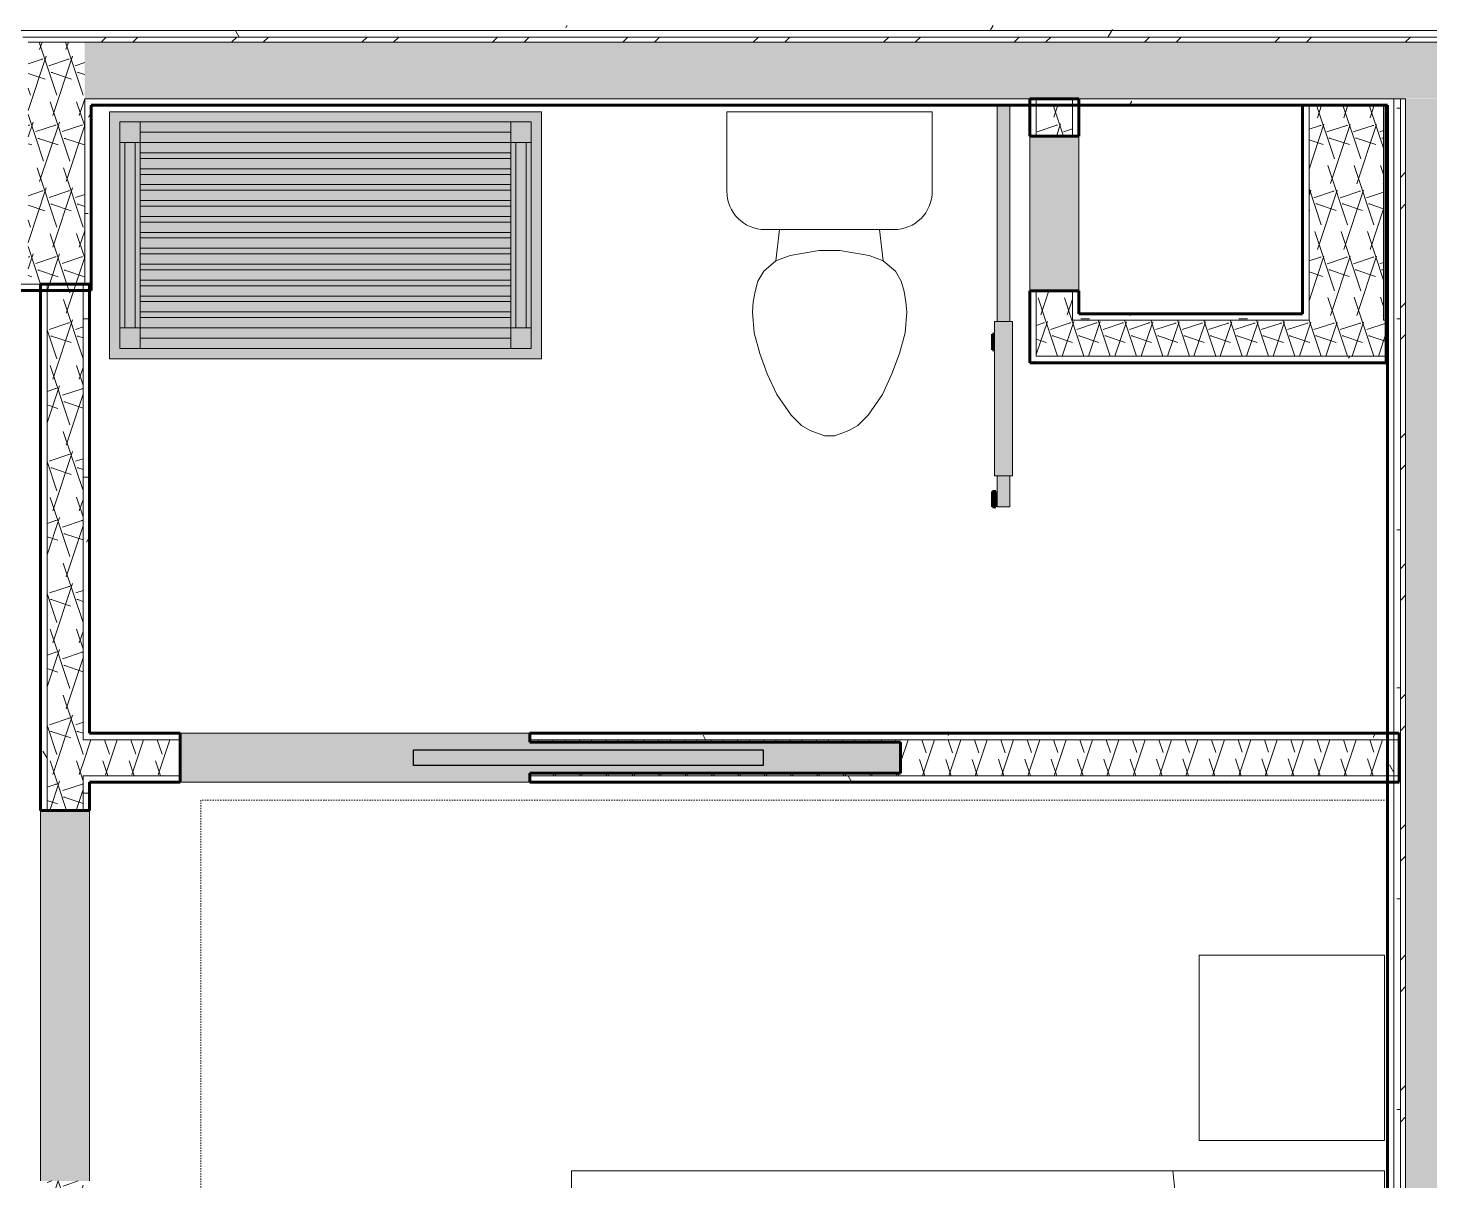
# Model space of a CAD drawing. Header units: inches. Extents: x -4169 to -1846, y 9706 to 12377.
# Drawn here: x -3071.9 to -2935.7, y 10268.9 to 10380.9 of the extents above; entities that cross this region are included whole.
import ezdxf

# ---------------------------------------------------------------- set-up
doc = ezdxf.new("R2010")
doc.units = ezdxf.units.IN
doc.header["$MEASUREMENT"] = 0
doc.linetypes.add('Dash', pattern=[0.25, 0.125, -0.125])
for name, color, linetype, lineweight in [('0-1', 7, 'Continuous', 5), ('0-2', 10, 'Continuous', 18), ('A-DOOR-2', 50, 'Continuous', 30), ('A-DOOR-3', 135, 'Continuous', 18), ('A-DOOR-4', 10, 'Continuous', 18), ('A-DOOR-5', 250, 'Continuous', 60), ('A-WALL', 113, 'Continuous', 18), ('A-WALL-1', 8, 'Continuous', 5), ('A-WALL-3', 252, 'Continuous', 18), ('A-WALL-4', 250, 'Continuous', 60), ('A-WALL-5', 10, 'Continuous', 18), ('A-WALL-PATT-1', 7, 'Continuous', 9), ('A-WALL-PATT-2', 253, 'Continuous', 9), ('A-WALL-PATT-4', 111, 'Continuous', 9), ('I-FURN-1', 7, 'Continuous', 9), ('I-FURN-HDLN-1', 7, 'Dash', 9), ('I-WALL-3', 2, 'Continuous', 60), ('P-SANR-FIXT-2', 7, 'Continuous', 9), ('Q-CASE-1', 253, 'Continuous', 9), ('Q-CASE-2', 7, 'Continuous', 9)]:
    doc.layers.add(name, color=color, linetype=linetype, lineweight=lineweight)
pattern_1 = [(0, (0, 0), (20.48, 5.12), [0.845, -14.515, 0.845, -14.515, -81.92]), (0, (0, 0), (20.48, 5.12), [-30.72, 0.845, -29.875, 0.845, -14.515, -35.84]), (0, (0, 0), (20.48, 5.12), [-76.8, 0.845, -9.395, 0.845, -24.755]), (120, (7.68, 2.56), (-14.67405, 15.1762003), [0.845, -14.515, 0.845, -14.515, -81.92]), (120, (7.68, 2.56), (-14.67405, 15.1762003), [-30.72, 0.845, -29.875, 0.845, -14.515, -35.84]), (120, (7.68, 2.56), (-14.67405, 15.1762003), [-76.8, 0.845, -9.395, 0.845, -24.755]), (240, (10.24, 12.8), (-5.80595, -20.2962003), [0.845, -14.515, 0.845, -14.515, -81.92]), (240, (10.24, 12.8), (-5.80595, -20.2962003), [-30.72, 0.845, -29.875, 0.845, -14.515, -35.84]), (240, (10.24, 12.8), (-5.80595, -20.2962003), [-76.8, 0.845, -9.395, 0.845, -24.755])]
pattern_2 = [(161.57, (0.32, 0.32), (-2.560496185, -0.000537386), [0, -18.214, 2.022, 0]), (18.43, (-0.32, 0.32), (-2.560496185, 0.000537386), [0, -18.214, 2.022, 0]), (108.43, (0.32, 0.32), (1.27922091, -6.400876726), [6.07, -14.166]), (71.57, (-0.32, 0.32), (1.27922091, 6.400876726), [6.07, -14.166])]
pattern_3 = [(45, (0, 0), (-6.335677, 6.335677), []), (45, (0, 9.6), (-6.335677, 6.335677), [])]

# ---------------------------------------------------------------- blocks, each defined once
blk = doc.blocks.new('POCKET - FLUSH - 2-10 x 6-8-2636667-ENLARGED RCP - 1ST FLOOR PLAN')
at = {"layer": 'A-DOOR-2'}
for p, q in [((-39.67, -0.75), (-39.67, 0.75)), ((-39.67, 0.75), (-5.67, 0.75)), ((-5.67, 0.75), (-5.67, -0.75)), ((-5.67, -0.75), (-39.67, -0.75))]:
    blk.add_line(p, q, dxfattribs=at)
blk = doc.blocks.new('Toilet-Domestic-3D - Toilet-Domestic-3D-1352612-ENLARGED RCP - 1ST FLOOR PLAN')
at = {"layer": 'P-SANR-FIXT-2'}
for p, q in [((-9.98, 19.48), (9.98, 19.48)), ((-9.98, 11.75), (-9.98, 19.48)), ((9.98, 19.48), (9.98, 11.75)), ((6.25, 8.02), (-6.25, 8.02)), ((-4.86, 8.02), (-5.21, 5)), ((4.86, 8.02), (5.21, 5)), ((-3.84, 5.5), (-5.21, 5)), ((-1, 6), (-3.84, 5.5)), ((1, 6), (-1, 6)), ((3.84, 5.5), (1, 6)), ((5.21, 5), (3.84, 5.5)), ((-5.21, 5), (-6.4, 4)), ((6.4, 4), (5.21, 5)), ((-6.97, 3), (-7.24, 2)), ((-6.4, 4), (-6.97, 3)), ((6.97, 3), (6.4, 4)), ((7.24, 2), (6.97, 3)), ((-7.24, 2), (-7.41, 1)), ((7.41, 1), (7.24, 2)), ((-7.41, 1), (-7.5, 0)), ((-7.5, 0), (-7.33, -1.99)), ((7.33, -1.99), (7.5, 0)), ((7.5, 0), (7.41, 1)), ((-7.33, -1.99), (-6.79, -4)), ((6.79, -4), (7.33, -1.99)), ((-6.79, -4), (-6.06, -6)), ((6.06, -6), (6.79, -4)), ((-6.06, -6), (-5.13, -8)), ((5.13, -8), (6.06, -6)), ((-5.13, -8), (-3.74, -10)), ((3.74, -10), (5.13, -8)), ((-3.74, -10), (-2.74, -11)), ((2.74, -11), (3.74, -10)), ((-2.74, -11), (-1.87, -11.5)), ((-1.87, -11.5), (-0.5, -12)), ((-0.5, -12), (0.5, -12)), ((0.5, -12), (1.87, -11.5)), ((1.87, -11.5), (2.74, -11))]:
    blk.add_line(p, q, dxfattribs=at)
for centre, start, end in [((-6.25, 11.75), 180, 270), ((6.25, 11.75), 270, 360)]:
    blk.add_arc(centre, 3.73, start, end, dxfattribs=at)
blk = doc.blocks.new('Bed-Standard - Queen 60_ x 79_-1242961-ENLARGED RCP - 1ST FLOOR PLAN')
at = {"layer": 'I-FURN-1'}
for p, q in [((40.69, 37.7), (-19.31, 37.7)), ((-19.31, 37.7), (-19.31, -41.3)), ((40.69, 23.7), (-19.31, 17.13)), ((-19.31, -41.3), (40.69, -41.3))]:
    blk.add_line(p, q, dxfattribs=at)
at = {"layer": 'I-FURN-HDLN-1'}
for p, q in [((-55.31, 37.7), (-55.31, -77.3)), ((-55.31, -77.3), (64.69, -77.3))]:
    blk.add_line(p, q, dxfattribs=at)
blk = doc.blocks.new('Table-Night Stand - 18_ x 18_ x 24_-1352623-ENLARGED RCP - 1ST FLOOR PLAN')
at = {"layer": 'I-FURN-1'}
for p, q in [((18.15, 18), (0.15, 18)), ((0.15, 18), (0.15, 0)), ((18.15, 0), (18.15, 18)), ((0.15, 0), (18.15, 0))]:
    blk.add_line(p, q, dxfattribs=at)
blk = doc.blocks.new('BARN - FLUSH - WIDTH 1-V20-ENLARGED RCP - 1ST FLOOR PLAN')
at = {"layer": 'A-DOOR-3'}
for points in [[(-28.5, 6), (-28.5, 5.67), (-27, 5.67), (-27, 6), (-27.42, 6)], [(-25.5, 5.82), (-25.5, 4.07), (-10.5, 4.07), (-10.5, 5.82), (-13.23, 5.82)], [(-13.23, 6), (-13.23, 5.82), (-11.73, 5.82), (-11.73, 6), (-13.23, 6)]]:
    blk.add_hatch(color=256, dxfattribs=at).paths.add_polyline_path(points, flags=0)
h = blk.add_hatch(color=256, dxfattribs=at)
h.paths.add_polyline_path([(-28.5, 4.95), (-25.5, 4.95), (-25.5, 5.57), (-28.5, 5.55), (-28.5, 5.11)], flags=0)
h.paths.add_polyline_path([(-10.5, 5.57), (-10.5, 4.95), (10.5, 4.95), (10.5, 5.57), (-10.31, 5.57)], flags=0)
h = blk.add_hatch(color=256, dxfattribs=at)
h.paths.add_polyline_path([(-28.5, 4.79), (-28.5, 4.32), (-25.5, 4.34), (-25.5, 4.95), (-28.5, 4.95)], flags=0)
h.paths.add_polyline_path([(-10.5, 4.32), (10.5, 4.34), (10.5, 4.95), (-10.5, 4.95), (-10.5, 4.33)], flags=0)
at = {"layer": 'A-DOOR-4'}
for p, q in [((-28.5, 5.57), (-25.5, 5.57)), ((-28.5, 5.57), (-28.5, 4.95)), ((-25.5, 4.07), (-25.5, 5.82)), ((-25.5, 5.82), (-10.5, 5.82)), ((-10.5, 5.82), (-10.5, 4.07)), ((-10.5, 5.57), (10.5, 5.57)), ((10.5, 4.95), (10.5, 5.57)), ((-28.5, 4.95), (-28.5, 4.32)), ((-25.5, 4.32), (-28.5, 4.32)), ((10.5, 4.32), (-10.5, 4.32)), ((10.5, 4.32), (10.5, 4.95)), ((-10.5, 4.07), (-25.5, 4.07))]:
    blk.add_line(p, q, dxfattribs=at)
at = {"layer": 'A-DOOR-5'}
for p, q in [((-28.5, 6), (-28.5, 5.67)), ((-27, 6), (-28.5, 6)), ((-28.5, 5.67), (-27, 5.67)), ((-27, 5.67), (-27, 6)), ((-13.23, 6), (-13.23, 5.82)), ((-11.73, 6), (-13.23, 6)), ((-11.73, 5.82), (-11.73, 6))]:
    blk.add_line(p, q, dxfattribs=at)
blk = doc.blocks.new('Bath Vanity - Bath Vanity 42_-2551081-ENLARGED RCP - 1ST FLOOR PLAN')
at = {"layer": 'Q-CASE-1'}
h = blk.add_hatch(color=256, dxfattribs=at)
h.paths.add_polyline_path([(21.74, -24), (21.74, 0), (-20.26, 0), (-20.26, -24), (17.7, -24)], flags=0)
h.paths.add_polyline_path([(-15.76, -23), (-19.26, -23), (-19.26, -1), (20.74, -1), (20.74, -23), (-15.28, -23)], flags=0)
h.paths.add_polyline_path([(-17.26, -22), (18.74, -22), (18.74, -21), (-17.26, -21), (-17.26, -21.94)], flags=0)
h.paths.add_polyline_path([(-17.26, -20), (18.74, -20), (18.74, -19.45), (-17.26, -19.45)], flags=0)
h.paths.add_polyline_path([(-15.28, -18.45), (18.74, -18.45), (18.74, -17.91), (-17.26, -17.91), (-17.26, -18.45)], flags=0)
h.paths.add_polyline_path([(-17.26, -16.91), (18.74, -16.91), (18.74, -16.36), (-17.26, -16.36)], flags=0)
h.paths.add_polyline_path([(18.74, -15.36), (18.74, -14.82), (-17.26, -14.82), (-17.26, -15.36), (18.48, -15.36)], flags=0)
h.paths.add_polyline_path([(-17.26, -13.82), (18.74, -13.82), (18.74, -13.27), (-17.26, -13.27)], flags=0)
h.paths.add_polyline_path([(-17.26, -12.27), (18.74, -12.27), (18.74, -11.73), (-17.26, -11.73)], flags=0)
h.paths.add_polyline_path([(18.48, -10.73), (18.74, -10.73), (18.74, -10.18), (-17.26, -10.18), (-17.26, -10.73), (-15.28, -10.73)], flags=0)
h.paths.add_polyline_path([(-15.28, -9.18), (18.74, -9.18), (18.74, -8.64), (-17.26, -8.64), (-17.26, -9.18)], flags=0)
h.paths.add_polyline_path([(-17.26, -7.64), (18.74, -7.64), (18.74, -7.09), (-17.26, -7.09)], flags=0)
h.paths.add_polyline_path([(-17.26, -6.09), (18.74, -6.09), (18.74, -5.55), (-17.26, -5.55)], flags=0)
h.paths.add_polyline_path([(-15.28, -4.55), (18.74, -4.55), (18.74, -4), (-17.26, -4), (-17.26, -4.55)], flags=0)
h.paths.add_polyline_path([(18.74, -3), (18.74, -2), (-17.26, -2), (-17.26, -3), (18.48, -3)], flags=0)
h = blk.add_hatch(color=256, dxfattribs=at)
h.paths.add_polyline_path([(-19.26, -23), (-17.26, -23), (-17.26, -21), (-19.26, -21), (-19.26, -22)], flags=0)
h.paths.add_polyline_path([(20.74, -23), (20.74, -21), (18.74, -21), (18.74, -23)], flags=0)
h.paths.add_polyline_path([(-17.26, -3), (-17.26, -1), (-19.26, -1), (-19.26, -3), (-17.76, -3)], flags=0)
h.paths.add_polyline_path([(18.74, -3), (20.74, -3), (20.74, -1), (18.74, -1)], flags=0)
for points in [[(-15.28, -2), (18.74, -2), (18.74, -1), (-17.26, -1), (-17.26, -2)], [(-18.76, -21), (-18.76, -3), (-19.26, -3.01), (-19.26, -21)], [(-18.76, -21), (-17.76, -21), (-17.76, -3), (-18.76, -3.01), (-18.76, -20.47)], [(-17.26, -21), (-17.26, -3), (-17.76, -3.01), (-17.76, -21)], [(18.48, -4), (18.74, -4), (18.74, -3), (-17.26, -3.01), (-17.26, -4), (-15.28, -4)], [(18.74, -21), (19.24, -21), (19.24, -3), (18.74, -3.01), (18.74, -20)], [(19.24, -21), (20.24, -21), (20.24, -3), (19.24, -3.01), (19.24, -20)], [(20.24, -21), (20.74, -21), (20.74, -3), (20.24, -3.01), (20.24, -20)], [(18.48, -5.55), (18.74, -5.55), (18.74, -4.55), (-17.26, -4.55), (-17.26, -5.55), (-15.28, -5.55)], [(18.74, -7.09), (18.74, -6.09), (-17.26, -6.09), (-17.26, -7.09), (18.48, -7.09)], [(11.44, -8.64), (18.74, -8.64), (18.74, -7.64), (-17.26, -7.64), (-17.26, -8.64), (-15.28, -8.64)], [(18.74, -10.18), (18.74, -9.18), (-17.26, -9.18), (-17.26, -10.18), (18.48, -10.18)], [(18.74, -11.73), (18.74, -10.73), (-17.26, -10.73), (-17.26, -11.73), (18.48, -11.73)], [(18.74, -13.27), (18.74, -12.27), (-17.26, -12.27), (-17.26, -13.27), (18.48, -13.27)], [(18.74, -14.82), (18.74, -13.82), (-17.26, -13.82), (-17.26, -14.82), (18.48, -14.82)], [(18.74, -16.36), (18.74, -15.36), (-17.26, -15.36), (-17.26, -16.36), (18.48, -16.36)], [(18.74, -17.91), (18.74, -16.91), (-17.26, -16.91), (-17.26, -17.91), (18.48, -17.91)], [(18.74, -19.45), (18.74, -18.45), (-17.26, -18.45), (-17.26, -19.45), (18.48, -19.45)], [(18.74, -21), (18.74, -20), (-17.26, -20), (-17.26, -21), (18.48, -21)], [(14.1, -23), (18.74, -23), (18.74, -22), (-17.26, -22), (-17.26, -23), (-15.28, -23)]]:
    blk.add_hatch(color=256, dxfattribs=at).paths.add_polyline_path(points, flags=0)
at = {"layer": 'Q-CASE-2'}
for p, q in [((-20.26, 0), (21.74, 0)), ((-20.26, -24), (-20.26, 0)), ((-19.26, -3), (-19.26, -1)), ((-19.26, -1), (-17.26, -1)), ((18.74, -1), (-17.26, -1)), ((-17.26, -1), (-17.26, -3)), ((18.74, -3), (18.74, -1)), ((18.74, -1), (20.74, -1)), ((20.74, -1), (20.74, -3)), ((21.74, 0), (21.74, -24)), ((18.74, -2), (-17.26, -2)), ((-19.26, -3), (-19.26, -21)), ((-17.26, -3), (-19.26, -3)), ((-18.76, -3), (-18.76, -21)), ((-17.76, -3), (-17.76, -21)), ((18.74, -3), (-17.26, -3)), ((-17.26, -3), (-17.26, -21)), ((-17.26, -4), (18.74, -4)), ((18.74, -3), (18.74, -21)), ((20.74, -3), (18.74, -3)), ((19.24, -3), (19.24, -21)), ((20.24, -3), (20.24, -21)), ((20.74, -3), (20.74, -21)), ((18.74, -4.55), (-17.26, -4.55)), ((-17.26, -5.55), (18.74, -5.55)), ((18.74, -6.09), (-17.26, -6.09)), ((-17.26, -7.09), (18.74, -7.09)), ((18.74, -7.64), (-17.26, -7.64)), ((-17.26, -8.64), (18.74, -8.64)), ((18.74, -9.18), (-17.26, -9.18)), ((-17.26, -10.18), (18.74, -10.18)), ((18.74, -10.73), (-17.26, -10.73)), ((-17.26, -11.73), (18.74, -11.73)), ((18.74, -12.27), (-17.26, -12.27)), ((-17.26, -13.27), (18.74, -13.27)), ((18.74, -13.82), (-17.26, -13.82)), ((-17.26, -14.82), (18.74, -14.82)), ((18.74, -15.36), (-17.26, -15.36)), ((-17.26, -16.36), (18.74, -16.36)), ((18.74, -16.91), (-17.26, -16.91)), ((-17.26, -17.91), (18.74, -17.91)), ((18.74, -18.45), (-17.26, -18.45)), ((-17.26, -19.45), (18.74, -19.45)), ((18.74, -20), (-17.26, -20)), ((-19.26, -23), (-19.26, -21)), ((-19.26, -21), (-17.26, -21)), ((-17.26, -21), (18.74, -21)), ((-17.26, -21), (-17.26, -23)), ((18.74, -23), (18.74, -21)), ((18.74, -21), (20.74, -21)), ((20.74, -21), (20.74, -23)), ((-17.26, -23), (-19.26, -23)), ((18.74, -22), (-17.26, -22)), ((18.74, -23), (-17.26, -23)), ((20.74, -23), (18.74, -23)), ((21.74, -24), (-20.26, -24))]:
    blk.add_line(p, q, dxfattribs=at)
blk = doc.blocks.new('CTR - 1st Phase - Unit Layouts_rvt-1-ENLARGED RCP - 1ST FLOOR PLAN')
at = {"layer": 'A-WALL-1'}
for points in [[(-2970.4, 10355.4), (-2969.77, 10355.4), (-2969.77, 10370.4), (-2974.52, 10370.4), (-2974.52, 10355.4), (-2973.9, 10355.4)], [(-3023.1, 10307.65), (-3023.1, 10308.53), (-2987.1, 10308.53), (-2987.1, 10311.53), (-3023.1, 10311.53), (-3023.1, 10312.4), (-3057.1, 10312.4), (-3057.1, 10307.65)], [(-3070.65, 10268.91), (-3065.9, 10268.91), (-3065.9, 10304.91), (-3070.65, 10304.91), (-3070.65, 10269.24)]]:
    blk.add_hatch(color=256, dxfattribs=at).paths.add_polyline_path(points, flags=0)
at = {"layer": 'A-WALL-3'}
blk.add_hatch(color=256, dxfattribs=at).paths.add_polyline_path([(-2940.15, 10352.53), (-2939.9, 10352.53), (-2939.9, 10373.41), (-2940.15, 10373.41), (-2940.15, 10353.15)], flags=0)
at = {"layer": 'A-WALL-PATT-1'}
h = blk.add_hatch(dxfattribs=at)
h.set_pattern_fill('FP_1', color=256, style=0, pattern_type=2)
h.set_pattern_definition(pattern_1)
h.paths.add_polyline_path([(-3070.03, 10265.57), (-3070.03, 10268.91), (-3070.65, 10268.91), (-3070.65, 10265.57)], flags=0)
h.paths.add_polyline_path([(-3070.65, 10304.91), (-3070.03, 10304.91), (-3070.03, 10356.04), (-3070.65, 10356.04), (-3070.65, 10309.45)], flags=0)
h = blk.add_hatch(dxfattribs=at)
h.set_pattern_fill('FP_1', color=256, style=0, pattern_type=2)
h.set_pattern_definition(pattern_1)
h.paths.add_polyline_path([(-3066.53, 10265.57), (-3065.9, 10265.57), (-3065.9, 10268.91), (-3066.53, 10268.91)], flags=0)
h.paths.add_polyline_path([(-3066.53, 10304.91), (-3065.9, 10304.91), (-3065.9, 10308.28), (-3066.53, 10308.28), (-3066.53, 10307.65)], flags=0)
h.paths.add_polyline_path([(-3065.9, 10311.78), (-3065.9, 10356.04), (-3066.53, 10356.04), (-3066.53, 10311.78)], flags=0)
h = blk.add_hatch(dxfattribs=at)
h.set_pattern_fill('FP_1', color=256, style=0, pattern_type=2)
h.set_pattern_definition(pattern_1)
h.paths.add_polyline_path([(-2947.4, 10352.53), (-2947.4, 10353.15), (-2970.4, 10353.15), (-2970.4, 10352.53), (-2957.69, 10352.53)], flags=0)
h = blk.add_hatch(dxfattribs=at)
h.set_pattern_fill('FP_1', color=256, style=0, pattern_type=2)
h.set_pattern_definition(pattern_1)
h.paths.add_polyline_path([(-2939.9, 10348.4), (-2939.9, 10349.03), (-2974.52, 10349.03), (-2974.52, 10348.4), (-2947.4, 10348.4)], flags=0)
h = blk.add_hatch(dxfattribs=at)
h.set_pattern_fill('FP_1', color=256, style=0, pattern_type=2)
h.set_pattern_definition(pattern_1)
h.paths.add_polyline_path([(-2939.77, 10311.78), (-2939.77, 10312.4), (-3023.1, 10312.4), (-3023.1, 10311.78), (-2957.69, 10311.78)], flags=0)
h.paths.add_polyline_path([(-3057.1, 10311.78), (-3057.1, 10312.4), (-3065.9, 10312.4), (-3065.89, 10311.78), (-3058.99, 10311.78)], flags=0)
h = blk.add_hatch(dxfattribs=at)
h.set_pattern_fill('FP_1', color=256, style=0, pattern_type=2)
h.set_pattern_definition(pattern_1)
h.paths.add_polyline_path([(-2940.07, 10307.65), (-2939.77, 10307.65), (-2939.77, 10308.28), (-3023.1, 10308.28), (-3023.1, 10307.65), (-2958.07, 10307.65)], flags=0)
h.paths.add_polyline_path([(-3057.1, 10307.65), (-3057.1, 10308.28), (-3065.9, 10308.28), (-3065.9, 10307.65), (-3058.99, 10307.65)], flags=0)
at = {"layer": 'A-WALL-PATT-2'}
h = blk.add_hatch(dxfattribs=at)
h.set_pattern_fill('FP_2', color=256, style=0, pattern_type=2)
h.set_pattern_definition(pattern_2)
h.paths.add_polyline_path([(-2973.9, 10352.53), (-2970.4, 10352.53), (-2970.4, 10355.4), (-2973.9, 10355.4), (-2973.9, 10353.15)], flags=0)
h.paths.add_polyline_path([(-2973.9, 10370.4), (-2970.4, 10370.4), (-2970.4, 10373.41), (-2973.9, 10373.41)], flags=0)
h = blk.add_hatch(dxfattribs=at)
h.set_pattern_fill('FP_2', color=256, style=0, pattern_type=2)
h.set_pattern_definition(pattern_2)
h.paths.add_polyline_path([(-2947.4, 10352.53), (-2940.15, 10352.53), (-2940.15, 10373.41), (-2947.4, 10373.41), (-2947.4, 10353.15)], flags=0)
h = blk.add_hatch(dxfattribs=at)
h.set_pattern_fill('FP_2', color=256, style=0, pattern_type=2)
h.set_pattern_definition(pattern_2)
h.paths.add_polyline_path([(-3067.43, 10264.94), (-3066.53, 10264.94), (-3066.53, 10268.91), (-3070.03, 10268.91), (-3070.03, 10264.94), (-3068.07, 10264.94)], flags=0)
h.paths.add_polyline_path([(-3070.03, 10304.91), (-3066.53, 10304.91), (-3066.53, 10356.04), (-3070.03, 10356.04), (-3070.03, 10309.45)], flags=0)
h = blk.add_hatch(dxfattribs=at)
h.set_pattern_fill('FP_2', color=256, style=0, pattern_type=2)
h.set_pattern_definition(pattern_2)
h.paths.add_polyline_path([(-2973.9, 10349.03), (-2939.9, 10349.03), (-2939.9, 10352.53), (-2973.9, 10352.53), (-2973.9, 10349.67)], flags=0)
h = blk.add_hatch(dxfattribs=at)
h.set_pattern_fill('FP_2', color=256, style=0, pattern_type=2)
h.set_pattern_definition(pattern_2)
h.paths.add_polyline_path([(-2987.1, 10308.28), (-2939.77, 10308.28), (-2939.77, 10311.78), (-3023.1, 10311.78), (-3023.1, 10311.53), (-2987.1, 10311.53), (-2987.1, 10308.53), (-3023.1, 10308.53), (-3023.1, 10308.28), (-2991.46, 10308.28)], flags=0)
h.paths.add_polyline_path([(-3058.99, 10308.28), (-3057.1, 10308.28), (-3057.1, 10311.78), (-3066.53, 10311.78), (-3066.53, 10308.28), (-3065.9, 10308.28)], flags=0)
at = {"layer": 'A-WALL-4'}
for p, q in [((-2974.52, 10370.4), (-2974.52, 10374.04)), ((-2974.52, 10374.04), (-2969.77, 10374.04)), ((-2969.77, 10374.04), (-2969.77, 10370.4)), ((-2948.03, 10353.15), (-2948.03, 10373.41)), ((-2948.03, 10373.41), (-2939.9, 10373.41)), ((-2939.9, 10373.41), (-2939.9, 10353.15)), ((-2969.77, 10370.4), (-2974.52, 10370.4)), ((-3070.65, 10304.91), (-3070.65, 10356.04)), ((-3070.65, 10356.04), (-3065.9, 10356.04)), ((-3065.9, 10356.04), (-3065.9, 10312.4)), ((-2974.52, 10353.15), (-2974.52, 10355.4)), ((-2974.52, 10355.4), (-2969.77, 10355.4)), ((-2969.77, 10355.4), (-2969.77, 10353.15)), ((-2974.52, 10349.03), (-2974.52, 10353.15)), ((-2969.77, 10353.15), (-2948.03, 10353.15)), ((-2939.9, 10353.15), (-2939.9, 10352.53)), ((-2939.9, 10352.53), (-2939.9, 10348.4)), ((-2974.52, 10348.4), (-2974.52, 10349.03)), ((-2939.9, 10348.4), (-2974.52, 10348.4)), ((-3065.9, 10312.4), (-3057.1, 10312.4)), ((-3057.1, 10312.4), (-3057.1, 10307.65)), ((-3023.1, 10311.53), (-3023.1, 10312.4)), ((-3023.1, 10312.4), (-2938.65, 10312.4)), ((-2938.65, 10312.4), (-2938.65, 10307.65)), ((-2987.1, 10311.53), (-3023.1, 10311.53)), ((-2987.1, 10308.53), (-2987.1, 10311.53)), ((-3023.1, 10307.65), (-3023.1, 10308.53)), ((-3023.1, 10308.53), (-2987.1, 10308.53)), ((-3065.9, 10307.65), (-3065.9, 10304.91)), ((-3057.1, 10307.65), (-3065.9, 10307.65)), ((-2938.65, 10307.65), (-3023.1, 10307.65)), ((-3065.9, 10304.91), (-3070.65, 10304.91))]:
    blk.add_line(p, q, dxfattribs=at)
at = {"layer": 'A-WALL-5'}
for p, q in [((-2973.9, 10374.04), (-2973.9, 10370.4)), ((-2970.4, 10374.04), (-2970.4, 10370.4)), ((-2947.4, 10353.15), (-2947.4, 10373.41)), ((-2940.15, 10353.15), (-2940.15, 10373.41)), ((-2974.52, 10370.4), (-2974.52, 10355.4)), ((-2969.77, 10355.4), (-2969.77, 10370.4)), ((-3070.03, 10356.04), (-3070.03, 10304.91)), ((-3066.53, 10356.04), (-3066.53, 10311.78)), ((-2973.9, 10355.4), (-2973.9, 10353.15)), ((-2970.4, 10355.4), (-2970.4, 10353.15)), ((-2973.9, 10353.15), (-2973.9, 10352.53)), ((-2970.4, 10353.15), (-2970.4, 10352.53)), ((-2947.4, 10353.15), (-2947.4, 10352.53)), ((-2940.15, 10353.15), (-2940.15, 10352.53)), ((-2973.9, 10352.53), (-2973.9, 10349.03)), ((-2947.4, 10352.53), (-2970.4, 10352.53)), ((-2939.9, 10352.53), (-2940.15, 10352.53)), ((-2940.15, 10352.53), (-2939.9, 10352.53)), ((-2939.9, 10349.03), (-2973.9, 10349.03)), ((-3023.1, 10312.4), (-3057.1, 10312.4)), ((-3066.53, 10311.78), (-3065.9, 10311.78)), ((-3065.9, 10311.78), (-3057.1, 10311.78)), ((-3023.1, 10311.78), (-2938.65, 10311.78)), ((-3066.53, 10308.28), (-3066.53, 10304.91)), ((-3066.53, 10308.28), (-3065.9, 10308.28)), ((-3065.9, 10308.28), (-3057.1, 10308.28)), ((-3023.1, 10308.28), (-2938.65, 10308.28)), ((-3057.1, 10307.65), (-3023.1, 10307.65)), ((-3070.65, 10304.91), (-3070.65, 10268.91)), ((-3065.9, 10268.91), (-3065.9, 10304.91))]:
    blk.add_line(p, q, dxfattribs=at)
at = {"layer": '0-2'}
for name, p in [('Bath Vanity - Bath Vanity 42_-2551081-ENLARGED RCP - 1ST FLOOR PLAN', (-3043.71, 10372.79)), ('Toilet-Domestic-3D - Toilet-Domestic-3D-1352612-ENLARGED RCP - 1ST FLOOR PLAN', (-2993.99, 10353.31))]:
    blk.add_blockref(name, p, dxfattribs=at)
for name, p, rotation in [('BARN - FLUSH - WIDTH 1-V20-ENLARGED RCP - 1ST FLOOR PLAN', (-2972.15, 10362.9), 90.00000000004908), ('POCKET - FLUSH - 2-10 x 6-8-2636667-ENLARGED RCP - 1ST FLOOR PLAN', (-3040.1, 10310.03), 180), ('Bed-Standard - Queen 60_ x 79_-1242961-ENLARGED RCP - 1ST FLOOR PLAN', (-2977.78, 10250.6), 270.00000000001), ('Table-Night Stand - 18_ x 18_ x 24_-1352623-ENLARGED RCP - 1ST FLOOR PLAN', (-2958.07, 10290.99), 270.00000000001)]:
    blk.add_blockref(name, p, dxfattribs=dict(at, rotation=rotation))

msp = doc.modelspace()

# ---------------------------------------------------------------- hatches: boundary and pattern name
at = {"layer": 'A-WALL-PATT-4'}
h = msp.add_hatch(dxfattribs=at)
h.set_pattern_fill('FP_1', color=256, style=0, pattern_type=2)
h.set_pattern_definition(pattern_1)
h.paths.add_polyline_path([(-2938.02, 10380.66), (-2798.02, 10380.66), (-2798.04, 10381.16), (-3073, 10381.16), (-3073, 10380.66), (-2938.52, 10380.66)], flags=0)
h = msp.add_hatch(dxfattribs=at)
h.set_pattern_fill('FP_1', color=256, style=0, pattern_type=2)
h.set_pattern_definition(pattern_1)
h.paths.add_polyline_path([(-2798.65, 10380.04), (-2798.67, 10380.66), (-3072.37, 10380.66), (-3072.37, 10380.04), (-2799.15, 10380.04)], flags=0)
h = msp.add_hatch(dxfattribs=at)
h.set_pattern_fill('FP_26', color=256, style=0, pattern_type=2)
h.set_pattern_definition(pattern_3)
h.paths.add_polyline_path([(-2932.52, 10379.54), (-2799.15, 10379.54), (-2799.16, 10380.04), (-3071.87, 10380.04), (-3071.87, 10379.54), (-2938.02, 10379.54)], flags=0)
h = msp.add_hatch(dxfattribs=at)
h.set_pattern_fill('FP_2', color=256, style=0, pattern_type=2)
h.set_pattern_definition(pattern_2)
h.paths.add_polyline_path([(-3071.87, 10356.04), (-3066.37, 10356.04), (-3066.37, 10379.54), (-3071.87, 10379.53), (-3071.87, 10359.73)], flags=0)
h = msp.add_hatch(dxfattribs=at)
h.set_pattern_fill('FP_2', color=256, style=0, pattern_type=2)
h.set_pattern_definition(pattern_2)
h.paths.add_polyline_path([(-2805.75, 10374.04), (-2804.65, 10374.04), (-2804.65, 10379.54), (-3066.37, 10379.54), (-3066.37, 10374.04), (-2822.63, 10374.04)], flags=0)
h = msp.add_hatch(dxfattribs=at)
h.set_pattern_fill('FP_1', color=256, style=0, pattern_type=2)
h.set_pattern_definition(pattern_1)
h.paths.add_polyline_path([(-3065.75, 10355.41), (-3065.75, 10374.04), (-3066.37, 10374.04), (-3066.37, 10356.04), (-3065.9, 10356.04), (-3065.9, 10355.41)], flags=0)
h = msp.add_hatch(dxfattribs=at)
h.set_pattern_fill('FP_1', color=256, style=0, pattern_type=2)
h.set_pattern_definition(pattern_1)
h.paths.add_polyline_path([(-3065.75, 10373.41), (-2939.15, 10373.41), (-2939.15, 10374.04), (-3065.75, 10374.04)], flags=0)
h.paths.add_polyline_path([(-2805.75, 10373.41), (-2805.27, 10373.41), (-2805.27, 10374.04), (-2931.9, 10374.04), (-2931.9, 10373.41), (-2807.33, 10373.41)], flags=0)
h = msp.add_hatch(dxfattribs=at)
h.set_pattern_fill('FP_1', color=256, style=0, pattern_type=2)
h.set_pattern_definition(pattern_1)
h.paths.add_polyline_path([(-2938.52, 10018.09), (-2938.52, 10105.15), (-2939.15, 10105.15), (-2939.15, 10018.09)], flags=0)
h.paths.add_polyline_path([(-2939.15, 10135.15), (-2938.52, 10135.15), (-2938.52, 10181.79), (-2939.15, 10181.79), (-2939.15, 10148.59)], flags=0)
h.paths.add_polyline_path([(-2938.52, 10185.29), (-2938.52, 10374.04), (-2939.15, 10374.04), (-2939.15, 10185.29), (-2938.82, 10185.29)], flags=0)
h = msp.add_hatch(dxfattribs=at)
h.set_pattern_fill('FP_26', color=256, style=0, pattern_type=2)
h.set_pattern_definition(pattern_3)
h.paths.add_polyline_path([(-2938.02, 10018.09), (-2938.02, 10181.79), (-2938.52, 10181.79), (-2938.52, 10018.09)], flags=0)
h.paths.add_polyline_path([(-2938.26, 10185.29), (-2938.02, 10185.29), (-2938.02, 10374.04), (-2938.52, 10374.02), (-2938.52, 10185.29)], flags=0)
h = msp.add_hatch(dxfattribs=at)
h.set_pattern_fill('FP_2', color=256, style=0, pattern_type=2)
h.set_pattern_definition(pattern_2)
h.paths.add_polyline_path([(-2938.02, 10018.09), (-2932.52, 10018.09), (-2932.52, 10105.15), (-2932.78, 10105.15), (-2932.78, 10135.15), (-2932.52, 10135.15), (-2932.52, 10374.04), (-2938.02, 10374.02), (-2938.02, 10027.94)], flags=0)
h = msp.add_hatch(dxfattribs=at)
h.set_pattern_fill('FP_1', color=256, style=0, pattern_type=2)
h.set_pattern_definition(pattern_1)
h.paths.add_polyline_path([(-2939.15, 10018.09), (-2939.15, 10105.15), (-2939.77, 10105.15), (-2939.77, 10018.09)], flags=0)
h.paths.add_polyline_path([(-2939.15, 10135.15), (-2939.15, 10181.79), (-2939.77, 10181.79), (-2939.77, 10135.15)], flags=0)
h.paths.add_polyline_path([(-2939.15, 10185.29), (-2939.15, 10373.41), (-2939.77, 10373.41), (-2939.77, 10185.29)], flags=0)
h = msp.add_hatch(dxfattribs=at)
h.set_pattern_fill('FP_1', color=256, style=0, pattern_type=2)
h.set_pattern_definition(pattern_1)
h.paths.add_polyline_path([(-3071.87, 10355.41), (-3070.65, 10355.41), (-3070.65, 10356.04), (-3089.82, 10356.04), (-3089.82, 10355.41), (-3072.37, 10355.41)], flags=0)
h.paths.add_polyline_path([(-3132.87, 10355.41), (-3129.82, 10355.41), (-3129.82, 10356.04), (-3132.87, 10356.04)], flags=0)

# ---------------------------------------------------------------- linework, layer by layer
at = {"layer": 'A-WALL'}
for p, q in [((-2798.02, 10380.66), (-3073, 10380.66)), ((-2798.65, 10380.04), (-3072.37, 10380.04)), ((-2799.15, 10379.54), (-3071.87, 10379.54)), ((-2938.02, 10374.04), (-3066.37, 10374.04)), ((-3066.37, 10356.04), (-3066.37, 10374.04)), ((-2939.15, 10374.04), (-2939.15, 10135.15)), ((-2938.52, 10374.04), (-2938.52, 10135.15)), ((-2938.02, 10374.04), (-2938.02, 10018.09)), ((-3066.37, 10356.04), (-3089.82, 10356.04))]:
    msp.add_line(p, q, dxfattribs=at)
at = {"layer": 'I-WALL-3'}
for p, q in [((-2939.77, 10373.41), (-3065.75, 10373.41)), ((-3065.75, 10373.41), (-3065.75, 10355.41)), ((-2939.77, 10135.15), (-2939.77, 10373.41)), ((-3065.75, 10355.41), (-3089.82, 10355.41))]:
    msp.add_line(p, q, dxfattribs=at)

# ---------------------------------------------------------------- block references
at = {"layer": '0-1'}
msp.add_blockref('CTR - 1st Phase - Unit Layouts_rvt-1-ENLARGED RCP - 1ST FLOOR PLAN', (0, 0), dxfattribs=at)

doc.saveas('drawing.dxf')
